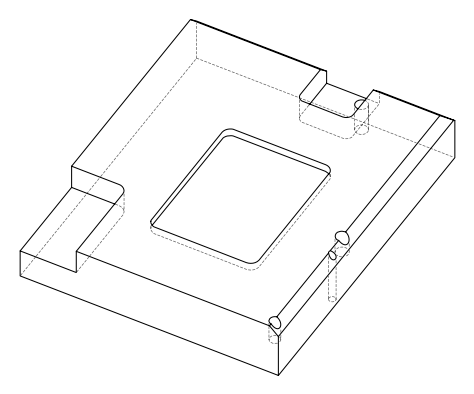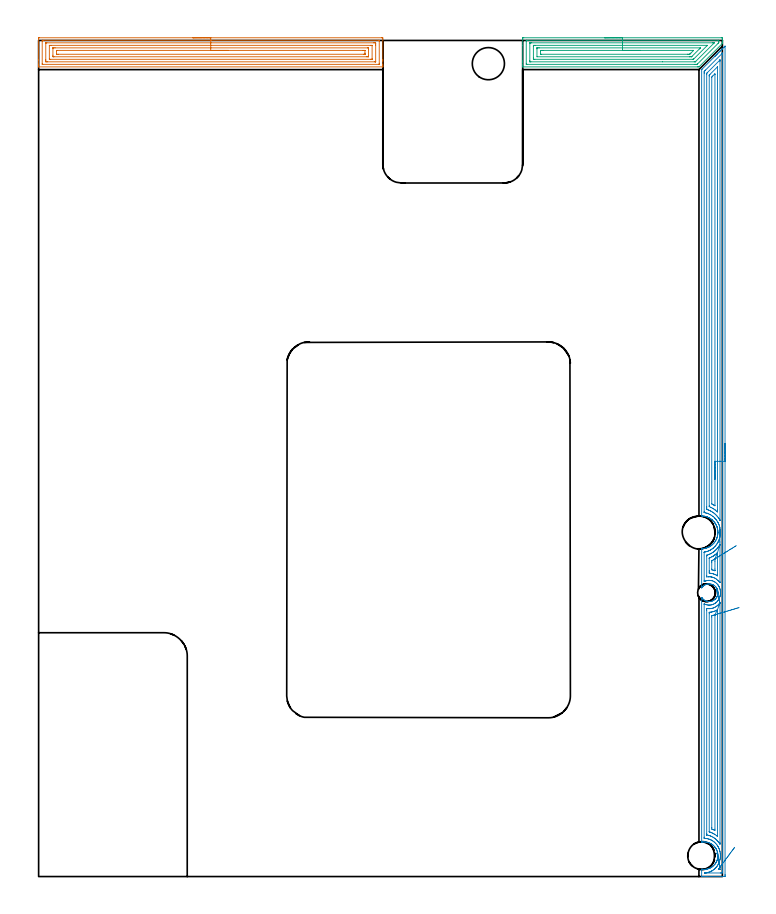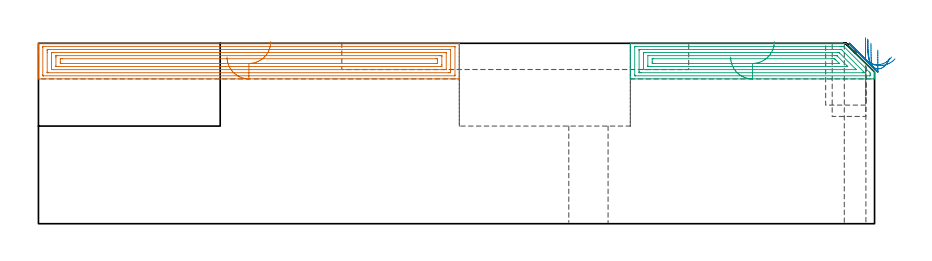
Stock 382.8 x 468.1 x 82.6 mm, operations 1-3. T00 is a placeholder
(PLAN: 13 operations, 7 tool changes, 75.2 min)
(1 AREA_MILL | FG_CHAMFER_SURFACE | UGT0205_001 | 9.56 min | 26588 mm3)
(2 AREA_MILL_1 | FG_CHAMFER_SURFACE_1 | UGT0205_001 | 18.38 min | 40147 mm3)
(3 AREA_MILL_2 | FG_CHAMFER_SURFACE_2 | UGT0205_001 | 5.43 min | 14842 mm3)
(4 MILL_CORNER_NOTCH_RECTANGULAR | CORNER_NOTCH_RECTANGULAR | UGT0201_094 | Follow Part, ap 5, ae 75% | 15.82 min | 429013 mm3)
(5 MILL_RECTANGULAR_POCKET | POCKET_RECTANGULAR_STRAIGHT | UGT0201_094 | Follow Part, ap 5, ae 75% | 13.23 min | 399396 mm3)
(6 MILL_SLOT | SLOT_PARTIAL_RECTANGULAR | UGT0201_094 | Follow Part, ap 5, ae 75% | 10.09 min | 233074 mm3)
(7 MILL_BLIND_HOLE_FROM_SOLID_MATERIAL | STEP1POCKET | NXT0201_011 | Spiral | 0.59 min | 5772 mm3)
(8 SPOT_DRILL | STEP1HOLE_1 | NXT0321_9005460120000 | 0.03 min | 0 mm3)
(9 SPOT_DRILL_1 | STEP1POCKET_1 | NXT0321_9005460120000 | 0.05 min | 118 mm3)
(10 INDEXABLE_INSERT_DRILL_THROUGH_HOLE_FROM_SOLID | STEP1HOLE | NXT0302_007 | 0.2 min | 11372 mm3)
(11 DRILL_THROUGH_HOLE_INTO_CENTER | STEP1HOLE_1 | UGT0301_494 | 0.36 min | 5984 mm3)
(12 DRILL_BLIND_HOLE_INTO_CENTER | STEP1POCKET_1 | NXT0301_128 | 0.12 min | 2819 mm3)
(13 MILL_ROUGH_BLIND_HOLE_CONTOUR | STEP1POCKET_1 | NXT0201_013 | Spiral | 1.3 min | 4110 mm3)
(TOOL UGT0205_001 | Chamfer Mill 20 x 3 x 45 deg. | D20 FL50 Z2)
(TOOL UGT0201_094 | End mill 20 mm | D20 FL38 Z4)
(TOOL NXT0201_011 | ENDMILL 12mm [2P460-1200-NA 1630] | D12 FL38 Z6)
(TOOL NXT0321_9005460120000 | NC Spot Drill, 142deg, 12mm, Carbide, Uncoated | D12 PA142 FL30 Z2)
(TOOL NXT0302_007 | Index. Insert Drill 18mm [880-D1800L25-05] | D18 PA176 FL90 Z2)
(TOOL UGT0301_494 | Carbide Drill 9.9 mm | D9.9 PA118 FL87 Z2)
(TOOL NXT0301_128 | Carbide Drill 12mm [861.1-1200-036A1-GP GC34] | D12 PA150 FL37.4 Z2)
(TOOL NXT0201_013 | ENDMILL 10mm | D10 FL30 Z4)
(OP 1 AREA_MILL)
G17 G21 G94 G90
T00 M6
G54
G17 G0 G90 X86.35 Y469.6 S1061 M3
G43 Z92.6 H0
Z76.3
G94 G1 X86.388 Z75.428 F250.
X86.502 Z74.563
X86.691 Z73.712
X86.953 Z72.88
X87.287 Z72.074
X87.69 Z71.3
X88.159 Z70.564
X88.69 Z69.872
X89.279 Z69.229
X89.922 Z68.639
X90.614 Z68.108
X91.35 Z67.64
X92.124 Z67.237
X92.93 Z66.903
X93.762 Z66.641
X94.614 Z66.452
X95.478 Z66.338
X96.35 Z66.3
X192.117
X192.431 Y469.597 Z66.302
X192.69 Y469.592 Z66.305
X192.7 Y469.328 Z66.569
Y457.442 Z78.452
Y456.827 Z79.071
Y456.552 Z79.345
Y454.77 Z81.125
Y454.22 Z81.679
Y453.88 Z82.019
Y453.658 Z82.241
X192.693 Y453.339 Z82.552
X192.69 Y453.303 Z82.588
X192.562 Y453.3 Z82.6
X0.138
X0.004 Y453.299 Z82.592
X0.001 Y453.341 Z82.55
X0. Y453.658 Z82.241
Y454.22 Z81.679
Y454.77 Z81.125
Y456.827 Z79.071
Y457.442 Z78.452
Y469.02 Z66.877
X0.002 Y469.33 Z66.567
X0.01 Y469.592 Z66.305
X0.271 Y469.599 Z66.299
X96.35 Y469.6 Z66.3
Y468.186 Z67.714
X190.391 Y468.185 Z67.715
X190.504 Y468.182 Z67.718
X190.69 Y468.175 Z67.725
X190.693 Y468.13 Z67.77
X190.699 Y467.766 Z68.134
Y455.297 Z80.603
X190.693 Y454.77 Z81.13
X190.69 Y454.731 Z81.169
X190.559 Y454.721 Z81.179
X190.448 Y454.715 Z81.185
X190.391 Y454.714 Z81.186
X190.335
X2.309 Y454.715 Z81.185
X2.196 Y454.718 Z81.182
X2.01 Y454.725 Z81.175
X2.007 Y454.77 Z81.13
X2.001 Y455.134 Z80.766
Y467.603 Z68.297
X2.007 Y468.13 Z67.77
X2.01 Y468.169 Z67.731
X2.141 Y468.179 Z67.721
X2.253 Y468.185 Z67.715
X2.309 Y468.186 Z67.714
X2.365
X96.35
Y466.772 Z69.128
X187.663
X188.131 Y466.771 Z69.129
X188.553 Y466.767 Z69.133
X188.685 Y466.765 Z69.135
X188.695 Y466.495 Z69.405
X188.698 Y466.348 Z69.552
X188.7 Y466.202 Z69.698
Y465.458 Z70.442
Y456.405 Z79.495
X188.698 Y456.259 Z79.641
X188.693 Y456.162 Z79.738
X188.689 Y456.134 Z79.766
X188.684 Y456.132 Z79.768
X188.659 Y456.13 Z79.77
X188.553 Y456.129 Z79.771
X188.086 Y456.128 Z79.772
X5.037 Y456.129 Z79.771
X4.569 Y456.13 Z79.77
X4.147 Y456.133 Z79.767
X4.015 Y456.135 Z79.765
X4.005 Y456.405 Z79.495
X4.002 Y456.552 Z79.348
X4. Y456.698 Z79.202
Y457.442 Z78.458
Y466.495 Z69.405
X4.002 Y466.641 Z69.259
X4.007 Y466.739 Z69.161
X4.011 Y466.766 Z69.134
X4.016 Y466.768 Z69.132
X4.041 Y466.77 Z69.13
X4.147 Y466.771 Z69.129
X4.614 Y466.772 Z69.128
X96.35
Y465.357 Z70.543
X185.982
X186.676 Y465.352 Z70.548
X186.69 Y465.351 Z70.549
X186.693 Y465.334 Z70.566
X186.697 Y465.288 Z70.612
X186.699 Y465.196 Z70.704
Y457.719 Z78.181
X186.696 Y457.617 Z78.283
X186.691 Y457.566 Z78.334
X186.688 Y457.549 Z78.351
X186.666 Y457.548 Z78.352
X185.881 Y457.543 Z78.357
X185.78
X6.718
X6.024 Y457.548 Z78.352
X6.011 Y457.549 Z78.351
X6.007 Y457.566 Z78.334
X6.003 Y457.612 Z78.288
X6.001 Y457.704 Z78.196
X6. Y457.89 Z78.01
X6.001 Y465.181 Z70.719
X6.004 Y465.284 Z70.616
X6.009 Y465.334 Z70.566
X6.012 Y465.351 Z70.549
X6.034 Y465.352 Z70.548
X6.819 Y465.357 Z70.543
X6.92
X96.35
Y463.943 Z71.957
X184.099
X184.366 Y463.942 Z71.958
X184.544 Y463.94 Z71.96
X184.677 Y463.936 Z71.964
X184.69 Y463.876 Z72.024
X184.694 Y463.677 Z72.223
X184.7 Y463.076 Z72.824
X184.699 Y459.224 Z76.676
X184.697 Y459.073 Z76.827
X184.694 Y458.999 Z76.901
X184.691 Y458.967 Z76.933
X184.632 Y458.964 Z76.936
X184.364 Y458.959 Z76.941
X184.099 Y458.957 Z76.943
X183.475
X8.601
X8.334 Y458.958 Z76.942
X8.157 Y458.96 Z76.94
X8.023 Y458.964 Z76.936
X8.01 Y459.024 Z76.876
X8.006 Y459.224 Z76.676
X8.001 Y459.824 Z76.076
Y463.677 Z72.223
X8.003 Y463.827 Z72.073
X8.006 Y463.901 Z71.999
X8.009 Y463.933 Z71.967
X8.068 Y463.936 Z71.964
X8.336 Y463.941 Z71.959
X8.601 Y463.943 Z71.957
X9.225
X96.35
Y462.529 Z73.371
X181.684
X182.317 Y462.528 Z73.372
X182.578 Y462.526 Z73.374
X182.66 Y462.522 Z73.378
X182.691 Y462.518 Z73.382
X182.693 Y462.501 Z73.399
X182.698 Y462.405 Z73.495
X182.7 Y461.005 Z74.895
X182.699 Y460.623 Z75.277
X182.696 Y460.495 Z75.405
X182.69 Y460.394 Z75.506
X182.685 Y460.377 Z75.523
X182.673 Y460.375 Z75.525
X182.634 Y460.374 Z75.526
X182.317 Y460.372 Z75.528
X182.06 Y460.371 Z75.529
X11.016
X10.383 Y460.372 Z75.528
X10.122 Y460.374 Z75.526
X10.04 Y460.378 Z75.522
X10.009 Y460.382 Z75.518
X10.007 Y460.399 Z75.501
X10.002 Y460.495 Z75.405
X10. Y461.895 Z74.005
X10.001 Y462.277 Z73.623
X10.005 Y462.405 Z73.495
X10.01 Y462.506 Z73.394
X10.015 Y462.523 Z73.377
X10.027 Y462.525 Z73.375
X10.066 Y462.527 Z73.373
X10.383 Y462.529 Z73.371
X10.64
X96.35
X97.222 Z73.409
X98.087 Z73.523
X98.938 Z73.712
X99.77 Z73.974
X100.576 Z74.308
X101.35 Z74.711
X102.086 Z75.179
X102.778 Z75.711
X103.421 Z76.3
X104.01 Z76.943
X104.542 Z77.635
X105.01 Z78.371
X105.413 Z79.145
X105.747 Z79.951
X106.009 Z80.783
X106.198 Z81.635
X106.312 Z82.499
X106.35 Z83.371
G0 Z92.6
M5
M2
(OP 2 AREA_MILL_1)
G17 G21 G94 G90
T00 M6
G54
G17 G0 G90 X384.3 Y242.45 S1061 M3
G43 Z92.6 H0
Z79.5
G94 G1 Y242.412 Z78.628 F250.
Y242.298 Z77.763
Y242.109 Z76.912
Y241.847 Z76.08
Y241.513 Z75.274
Y241.11 Z74.5
Y240.642 Z73.764
Y240.11 Z73.072
Y239.521 Z72.429
Y238.878 Z71.84
Y238.186 Z71.308
Y237.45 Z70.84
Y236.676 Z70.437
Y235.87 Z70.103
Y235.038 Z69.841
Y234.187 Z69.652
Y233.322 Z69.538
Y232.45 Z69.5
Y1.101
X384.299 Y0.618 Z69.501
X384.296 Y0.212 Z69.503
X384.292 Y0.01 Z69.505
X383.896 Y0. Z69.901
X374.238 Z79.556
X373.697 Z80.1
X373.36 Z80.436
X372.819 Z80.977
X372.482 Z81.313
X371.51 Z82.289
X371.352 Y0.003 Z82.44
X371.202 Y0.01 Z82.589
X371.2 Y0.172 Z82.6
Y3.299
X371.206 Y4.117 Z82.592
X371.52 Y4.079 Z82.279
X371.883 Y4.04 Z81.916
X372.32 Y4.013 Z81.48
X372.757 Y4.01 Z81.043
X373.194 Y4.032 Z80.606
X373.63 Y4.078 Z80.17
X374.068 Y4.149 Z79.732
X374.503 Y4.243 Z79.297
X374.668 Y4.285 Z79.132
X375.377 Y4.53 Z78.423
X375.636 Y4.639 Z78.164
X375.816 Y4.714 Z77.983
X375.994 Y4.803 Z77.805
X376.25 Y4.93 Z77.549
X376.318 Y4.968 Z77.481
X376.689 Y5.178 Z77.11
X376.872 Y5.305 Z76.926
X377.123 Y5.479 Z76.676
X377.383 Y5.681 Z76.416
X377.492 Y5.766 Z76.307
X377.851 Y6.071 Z75.949
X377.997 Y6.213 Z75.803
X378.34 Y6.582 Z75.46
X378.588 Y6.872 Z75.211
X378.667 Y6.964 Z75.132
X378.87 Y7.236 Z74.93
X379.023 Y7.468 Z74.775
X379.074 Y7.543 Z74.725
X379.266 Y7.857 Z74.533
X379.451 Y8.212 Z74.345
X379.498 Y8.3 Z74.299
X379.619 Y8.558 Z74.18
X379.709 Y8.75 Z74.09
X379.743 Y8.832 Z74.056
X379.839 Y9.106 Z73.958
X379.885 Y9.236 Z73.912
X379.982 Y9.552 Z73.813
X380.01 Y9.643 Z73.785
X380.031 Y9.727 Z73.765
X380.096 Y9.999 Z73.697
X380.12 Y10.089 Z73.676
X380.167 Y10.337 Z73.632
X380.186 Y10.446 Z73.609
X380.203 Y10.536 Z73.593
X380.257 Y10.982 Z73.538
X380.274 Y11.261 Z73.519
X380.279 Y11.339 Z73.514
X380.286 Y11.426 Z73.51
Y11.43
X380.285 Y11.538 Z73.505
X380.286 Y11.79 Z73.504
X380.288 Y11.876 Z73.506
X380.269 Y12.251 Z73.529
Y12.279 Z73.531
X380.267 Y12.322 Z73.533
X380.217 Y12.77 Z73.582
X380.184 Y12.965 Z73.616
X380.159 Y13.108 Z73.638
X380.156 Y13.126 Z73.641
X380.148 Y13.175 Z73.651
X380.142 Y13.215 Z73.658
X380.036 Y13.664 Z73.761
X379.905 Y14.108 Z73.894
X379.742 Y14.567 Z74.056
X379.688 Y14.694 Z74.109
X379.649 Y14.786 Z74.147
X379.591 Y14.912 Z74.205
X379.55 Y15.002 Z74.247
X379.374 Y15.337 Z74.425
X379.313 Y15.453 Z74.487
X379.213 Y15.62 Z74.586
X379.051 Y15.895 Z74.748
X378.95 Y16.045 Z74.85
X378.869 Y16.163 Z74.929
X378.8 Y16.253 Z74.996
X378.644 Y16.46 Z75.156
X378.628 Y16.481 Z75.172
X378.445 Y16.699 Z75.351
X378.373 Y16.788 Z75.425
X378.297 Y16.868 Z75.502
X377.996 Y17.183 Z75.803
X377.723 Y17.438 Z76.074
X377.545 Y17.593 Z76.253
X377.444 Y17.681 Z76.355
X377.123 Y17.922 Z76.676
X376.949 Y18.039 Z76.85
X376.692 Y18.212 Z77.107
X376.591 Y18.272 Z77.208
X376.433 Y18.365 Z77.363
X376.249 Y18.475 Z77.549
X376.228 Y18.486 Z77.57
X376.064 Y18.574 Z77.732
X375.994 Y18.606 Z77.802
X375.722 Y18.731 Z78.075
X375.376 Y18.874 Z78.423
X374.941 Y19.027 Z78.856
X374.677 Y19.103 Z79.117
X374.501 Y19.154 Z79.293
X374.463 Y19.162 Z79.331
X374.066 Y19.251 Z79.73
X373.629 Y19.322 Z80.169
X373.194 Y19.368 Z80.606
X372.757 Y19.39 Z81.043
X372.32 Y19.387 Z81.48
X371.883 Y19.36 Z81.916
X371.668 Y19.336 Z82.131
X371.527 Y19.32 Z82.271
X371.318 Y19.292 Z82.479
X371.205 Y19.283 Z82.591
X371.2 Y19.379 Z82.6
Y156.066
X371.203 Y156.255 Z82.589
X371.281 Y156.155 Z82.517
X371.305 Y156.124 Z82.495
X371.323 Y156.097 Z82.476
X371.429 Y155.949 Z82.371
X371.593 Y155.739 Z82.207
X371.802 Y155.502 Z81.998
X371.884 Y155.421 Z81.916
X372.113 Y155.204 Z81.687
X372.428 Y154.953 Z81.372
X372.757 Y154.725 Z81.043
X373.147 Y154.505 Z80.653
X373.546 Y154.311 Z80.254
X373.63 Y154.281 Z80.17
X374.064 Y154.146 Z79.736
X374.503 Y154.043 Z79.297
X374.939 Y153.983 Z78.861
X375.377 Y153.961 Z78.423
X375.814 Y153.979 Z77.986
X376.25 Y154.035 Z77.55
X376.69 Y154.133 Z77.11
X377.123 Y154.265 Z76.677
X377.253 Y154.311 Z76.547
X377.629 Y154.492 Z76.171
X377.997 Y154.697 Z75.803
X378.35 Y154.937 Z75.45
X378.688 Y155.204 Z75.112
X378.87 Y155.378 Z74.93
X379.184 Y155.726 Z74.616
X379.446 Y156.066 Z74.354
X379.47 Y156.097 Z74.33
X379.642 Y156.375 Z74.156
X379.743 Y156.536 Z74.056
X379.871 Y156.81 Z73.928
X379.897 Y156.869 Z73.899
X379.907 Y156.894 Z73.886
X379.941 Y156.96 Z73.859
X379.955 Y156.99 Z73.845
X380.091 Y157.366 Z73.707
X380.116 Y157.433 Z73.682
X380.232 Y157.883 Z73.565
X380.238 Y157.917 Z73.559
X380.282 Y158.192 Z73.511
X380.306 Y158.329 Z73.491
X380.334 Y158.746 Z73.458
X380.336 Y158.776 Z73.457
X380.335 Y158.845
X380.333 Y158.895 Z73.455
X380.331 Y159.044 Z73.459
Y159.056 Z73.461
Y159.092 Z73.463
X380.33 Y159.164 Z73.464
Y159.224 Z73.467
X380.276 Y159.67 Z73.518
X380.241 Y159.854 Z73.557
X380.188 Y160.119 Z73.612
X380.091 Y160.431 Z73.705
X380.059 Y160.533 Z73.735
X380.051 Y160.563 Z73.746
X379.945 Y160.83 Z73.855
X379.907 Y160.921 Z73.89
X379.88 Y160.977 Z73.914
Y160.98 Z73.917
X379.879 Y160.981 Z73.918
X379.825 Y161.097 Z73.975
X379.743 Y161.27 Z74.057
X379.633 Y161.456 Z74.167
X379.312 Y161.917 Z74.488
X379.137 Y162.138 Z74.663
X378.948 Y162.349 Z74.852
X378.87 Y162.424 Z74.93
X378.446 Y162.786 Z75.354
X377.997 Y163.106 Z75.803
X377.776 Y163.242 Z76.024
X377.455 Y163.401 Z76.345
X377.123 Y163.53 Z76.677
X376.69 Y163.667 Z77.11
X376.25 Y163.765 Z77.55
X375.814 Y163.821 Z77.986
X375.377 Y163.839 Z78.423
X374.939 Y163.817 Z78.861
X374.503 Y163.757 Z79.297
X374.064 Y163.654 Z79.736
X373.63 Y163.514 Z80.17
X373.324 Y163.387 Z80.476
X373.024 Y163.242 Z80.776
X372.757 Y163.076 Z81.043
X372.307 Y162.749 Z81.493
X371.884 Y162.379 Z81.916
X371.853 Y162.349 Z81.947
X371.828 Y162.32 Z81.972
X371.446 Y161.866 Z82.352
X371.206 Y161.546 Z82.592
X371.2 Y162.32 Z82.6
Y183.314
X371.202 Y183.491 Z82.589
X371.371 Y183.504 Z82.421
X371.559 Y183.513 Z82.24
X371.579 Y183.514 Z82.221
X371.666 Y183.522 Z82.134
X371.883 Y183.541 Z81.915
X372.482 Y183.624 Z81.313
X372.756 Y183.661 Z81.042
X373.345 Y183.781 Z80.453
X373.629 Y183.859 Z80.168
X373.799 Y183.914 Z79.997
X373.946 Y183.96 Z79.853
X374.068 Y183.999 Z79.731
X374.229 Y184.059 Z79.57
X374.503 Y184.16 Z79.295
X374.956 Y184.357 Z78.842
X375.116 Y184.434 Z78.68
X375.205 Y184.477 Z78.594
X375.376 Y184.56 Z78.423
X375.548 Y184.65 Z78.252
X375.594 Y184.674 Z78.206
X375.994 Y184.926 Z77.806
X376.25 Y185.088 Z77.549
X376.433 Y185.222 Z77.367
X376.905 Y185.567 Z76.895
X377.123 Y185.752 Z76.676
X377.223 Y185.845 Z76.575
X377.311 Y185.929 Z76.485
X377.496 Y186.099 Z76.303
X377.856 Y186.46 Z75.942
X377.996 Y186.616 Z75.803
X378.097 Y186.739 Z75.702
X378.295 Y186.98 Z75.505
X378.579 Y187.353 Z75.219
X378.868 Y187.783 Z74.928
X379.142 Y188.246 Z74.655
X379.213 Y188.383 Z74.585
X379.371 Y188.69 Z74.429
X379.566 Y189.121 Z74.23
X379.574 Y189.139 Z74.222
X379.662 Y189.36 Z74.134
X379.741 Y189.558 Z74.054
X379.744 Y189.568 Z74.05
X379.799 Y189.732 Z74.
X379.896 Y190.032 Z73.902
X380.019 Y190.477 Z73.78
X380.118 Y190.925 Z73.678
X380.195 Y191.371 Z73.601
X380.238 Y191.716 Z73.558
X380.25 Y191.818 Z73.546
X380.261 Y191.964 Z73.535
X380.282 Y192.264 Z73.512
X380.287 Y192.48 Z73.502
X380.292 Y192.532 Z73.503
X380.299 Y192.711 Z73.499
X380.294 Y192.802 Z73.502
X380.286 Y192.938 Z73.503
X380.281 Y193.158 Z73.514
X380.256 Y193.493 Z73.54
X380.248 Y193.604 Z73.548
X380.238 Y193.682 Z73.558
X380.192 Y194.051 Z73.604
X380.116 Y194.481 Z73.679
X380.114 Y194.497 Z73.682
X380.014 Y194.945 Z73.786
X379.889 Y195.39 Z73.909
X379.799 Y195.67 Z74.
X379.748 Y195.822 Z74.046
X379.741 Y195.844 Z74.054
X379.683 Y195.998 Z74.114
X379.658 Y196.065 Z74.139
X379.573 Y196.268 Z74.222
X379.567 Y196.283 Z74.229
X379.391 Y196.668 Z74.409
X379.361 Y196.732 Z74.439
X379.342 Y196.768 Z74.457
X379.131 Y197.176 Z74.666
X379.067 Y197.283 Z74.729
X378.87 Y197.621 Z74.93
X378.757 Y197.792 Z75.042
X378.721 Y197.848 Z75.078
X378.628 Y197.979 Z75.17
X378.565 Y198.069 Z75.233
X378.287 Y198.431 Z75.513
X378.105 Y198.651 Z75.693
X377.996 Y198.783 Z75.802
X377.835 Y198.962 Z75.963
X377.475 Y199.321 Z76.324
X377.311 Y199.473 Z76.485
X377.236 Y199.544 Z76.563
X377.123 Y199.65 Z76.676
X377.003 Y199.754 Z76.797
X376.879 Y199.855 Z76.921
X376.808 Y199.907 Z76.992
X376.433 Y200.18 Z77.365
X376.285 Y200.288 Z77.515
X376.25 Y200.314 Z77.549
X375.994 Y200.481 Z77.805
X375.906 Y200.539 Z77.894
X375.555 Y200.748 Z78.244
X375.377 Y200.841 Z78.423
X374.943 Y201.05 Z78.857
X374.503 Y201.24 Z79.296
X374.412 Y201.273 Z79.386
X374.238 Y201.337 Z79.557
X374.067 Y201.401 Z79.729
X373.897 Y201.455 Z79.901
X373.63 Y201.54 Z80.169
X373.262 Y201.641 Z80.538
X372.825 Y201.725 Z80.973
X372.756 Y201.739 Z81.042
X372.482 Y201.776 Z81.312
X371.883 Y201.858 Z81.915
X371.696 Y201.875 Z82.104
X371.57 Y201.887 Z82.23
X371.539 Y201.888 Z82.261
X371.361 Y201.897 Z82.431
X371.202 Y201.909 Z82.589
X371.2 Y202.075 Z82.6
Y451.774
X371.207 Y451.795 Z82.592
X371.215 Y451.814 Z82.583
X371.44 Y452.04 Z82.36
X378.494 Y459.095 Z75.304
X378.628 Y459.23 Z75.168
X378.767 Y459.368 Z75.031
X378.926 Y459.527 Z74.872
X379.067 Y459.669 Z74.728
X379.214 Y459.815 Z74.584
X379.357 Y459.958 Z74.441
X379.506 Y460.108 Z74.289
X379.66 Y460.261 Z74.138
X379.789 Y460.39 Z74.009
X379.945 Y460.548 Z73.85
X380.451 Y461.052 Z73.348
X380.703 Y461.304 Z73.095
X380.823 Y461.425 Z72.973
X381.159 Y461.759 Z72.641
X381.377 Y461.977 Z72.423
X381.596 Y462.197 Z72.202
X381.701 Y462.303 Z72.095
X382.14 Y462.741 Z71.659
X382.579 Y463.181 Z71.217
X382.788 Y463.388 Z71.011
X382.829 Y463.429 Z70.971
X383.457 Y464.059 Z70.339
X383.663 Y464.264 Z70.137
X384.212 Y464.812 Z69.587
X384.28 Y464.877 Z69.518
X384.295 Y464.883 Z69.504
X384.299 Y464.877 Z69.499
X384.3 Y232.45 Z69.5
X382.886 Z70.914
X382.885 Y3.163 Z70.915
X382.881 Y2.405 Z70.919
X382.879 Y2.035 Z70.921
X382.529 Y2.009 Z71.271
X382.14 Y2.004 Z71.66
X381.66 Y2. Z72.14
X372.879 Y2.001 Z80.921
X372.868 Y2.003 Z80.932
X372.865 Y2.006 Z80.935
X372.869 Y2.011 Z80.931
X372.883 Y2.014 Z80.917
X373.36 Y2.053 Z80.44
X373.678 Y2.081 Z80.122
X373.793 Y2.098 Z80.007
X374.238 Y2.174 Z79.562
X374.428 Y2.211 Z79.372
X374.98 Y2.345 Z78.82
X375.116 Y2.382 Z78.684
X375.133 Y2.388 Z78.667
X375.185 Y2.405 Z78.615
X375.78 Y2.623 Z78.02
X375.994 Y2.713 Z77.806
X376.394 Y2.892 Z77.406
X376.872 Y3.134 Z76.928
X376.978 Y3.191 Z76.822
X377.165 Y3.299 Z76.635
X377.75 Y3.697 Z76.05
X378.027 Y3.91 Z75.773
X378.382 Y4.192 Z75.418
X378.514 Y4.308 Z75.286
X378.628 Y4.412 Z75.172
X378.959 Y4.748 Z74.841
X379.274 Y5.085 Z74.526
X379.383 Y5.211 Z74.417
X379.506 Y5.361 Z74.294
X379.774 Y5.706 Z74.026
X379.966 Y5.979 Z73.834
X380.384 Y6.647 Z73.416
X380.464 Y6.79 Z73.336
X380.507 Y6.872 Z73.293
X380.758 Y7.385 Z73.042
X380.932 Y7.765 Z72.868
X380.99 Y7.904 Z72.81
X381.027 Y8.005 Z72.773
X381.253 Y8.663 Z72.547
X381.262 Y8.694 Z72.538
X381.436 Y9.375 Z72.364
X381.477 Y9.552 Z72.323
X381.581 Y10.121 Z72.219
X381.622 Y10.446 Z72.178
X381.669 Y10.925 Z72.131
X381.694 Y11.339 Z72.106
X381.699 Y11.788 Z72.101
X381.683 Y12.232 Z72.117
X381.646 Y12.735 Z72.154
X381.602 Y13.126 Z72.198
X381.49 Y13.787 Z72.31
X381.436 Y14.019 Z72.364
X381.262 Y14.697 Z72.538
X381.197 Y14.912 Z72.603
X381.166 Y15.01 Z72.634
X380.99 Y15.49 Z72.81
X380.859 Y15.806 Z72.941
X380.743 Y16.061 Z73.057
X380.461 Y16.621 Z73.34
X380.417 Y16.699 Z73.383
X380.384 Y16.756 Z73.416
X380.068 Y17.27 Z73.732
X379.849 Y17.593 Z73.951
X379.506 Y18.037 Z74.294
X379.117 Y18.486 Z74.683
X378.628 Y18.979 Z75.172
X378.421 Y19.169 Z75.379
X378.178 Y19.379 Z75.622
X377.75 Y19.704 Z76.05
X377.417 Y19.928 Z76.383
X376.875 Y20.273 Z76.925
X376.868 Y20.277 Z76.932
X376.5 Y20.466 Z77.3
X376.281 Y20.567 Z77.519
X375.994 Y20.693 Z77.806
X375.332 Y20.946 Z78.468
X375.116 Y21.009 Z78.684
X374.555 Y21.166 Z79.245
X374.238 Y21.232 Z79.562
X374.158 Y21.248 Z79.642
X373.724 Y21.308 Z80.076
X373.36 Y21.348 Z80.44
X373.162 Y21.368 Z80.638
X372.67 Y21.399 Z81.13
X372.621 Y21.408 Z81.179
X372.619 Y21.475 Z81.181
X372.616 Y21.624 Z81.184
X372.614 Y21.924 Z81.186
Y22.059
X372.615 Y152.357 Z81.185
X372.616 Y152.493 Z81.184
X372.619 Y152.614 Z81.181
X372.621 Y152.633 Z81.179
X372.655 Y152.622 Z81.145
X372.7 Y152.605 Z81.1
X372.745 Y152.585 Z81.055
X372.942 Y152.493 Z80.858
X373.36 Y152.327 Z80.44
X373.6 Y152.248 Z80.2
X374.238 Y152.088 Z79.562
X374.708 Y152.015 Z79.092
X375.116 Y151.983 Z78.684
X375.377 Y151.971 Z78.423
X375.622 Y151.977 Z78.178
X375.994 Y152.004 Z77.806
X376.42 Y152.06 Z77.38
X376.872 Y152.159 Z76.928
X377.13 Y152.23 Z76.67
X377.402 Y152.314 Z76.398
X377.75 Y152.442 Z76.05
X377.786 Y152.457 Z76.014
X377.863 Y152.493 Z75.937
X378.363 Y152.762 Z75.437
X378.628 Y152.918 Z75.172
X378.904 Y153.106 Z74.896
X379.28 Y153.386 Z74.52
X379.403 Y153.49 Z74.397
X379.506 Y153.585 Z74.294
X379.847 Y153.933 Z73.953
X380.152 Y154.279 Z73.648
X380.256 Y154.41 Z73.544
X380.384 Y154.582 Z73.416
X380.62 Y154.933 Z73.18
X380.77 Y155.173 Z73.03
X380.944 Y155.496 Z72.856
X381.205 Y156.066 Z72.595
X381.222 Y156.107 Z72.578
X381.262 Y156.215 Z72.538
X381.445 Y156.774 Z72.355
X381.494 Y156.96 Z72.306
X381.568 Y157.25 Z72.232
X381.615 Y157.494 Z72.185
X381.674 Y157.853 Z72.126
X381.719 Y158.282 Z72.081
X381.747 Y158.746 Z72.053
X381.741 Y159.153 Z72.059
X381.733 Y159.395 Z72.067
X381.709 Y159.64 Z72.091
X381.647 Y160.142 Z72.153
X381.568 Y160.533 Z72.232
X381.496 Y160.854 Z72.304
X381.357 Y161.33 Z72.443
X381.324 Y161.426 Z72.476
X381.262 Y161.591 Z72.538
X381.045 Y162.1 Z72.755
X380.94 Y162.32 Z72.86
X380.833 Y162.529 Z72.967
X380.717 Y162.725 Z73.083
X380.419 Y163.178 Z73.381
X380.394 Y163.213 Z73.406
X379.998 Y163.711 Z73.802
X379.623 Y164.107 Z74.177
X379.506 Y164.208 Z74.294
X378.974 Y164.648 Z74.826
X378.628 Y164.885 Z75.172
X378.453 Y165. Z75.347
X377.995 Y165.242 Z75.805
X377.75 Y165.351 Z76.05
X377.215 Y165.544 Z76.585
X376.872 Y165.641 Z76.928
X376.671 Y165.689 Z77.129
X376.366 Y165.748 Z77.434
X375.994 Y165.796 Z77.806
X375.585 Y165.821 Z78.215
X375.181 Y165.827 Z78.619
X375.116 Y165.823 Z78.684
X374.725 Y165.787 Z79.075
X374.387 Y165.742 Z79.413
X374.238 Y165.712 Z79.562
X373.677 Y165.57 Z80.123
X373.36 Y165.468 Z80.44
X373.026 Y165.34 Z80.774
X372.624 Y165.171 Z81.176
X372.621 Y165.219 Z81.179
X372.615 Y165.758 Z81.185
Y165.893
Y181.46
X372.616 Y181.555 Z81.184
X372.619 Y181.601 Z81.181
X372.62 Y181.618 Z81.18
X372.636 Y181.625 Z81.164
X372.793 Y181.658 Z81.007
X373.36 Y181.77 Z80.44
X373.525 Y181.806 Z80.275
X374.146 Y181.974 Z79.654
X374.238 Y182.007 Z79.562
X374.86 Y182.235 Z78.94
X375.116 Y182.344 Z78.684
X375.474 Y182.503 Z78.326
X375.994 Y182.755 Z77.806
X376.067 Y182.793 Z77.733
X376.199 Y182.868 Z77.601
X376.612 Y183.132 Z77.188
X376.872 Y183.302 Z76.928
X377.137 Y183.491 Z76.663
X377.51 Y183.761 Z76.29
X377.644 Y183.869 Z76.156
X377.75 Y183.96 Z76.05
X378.11 Y184.288 Z75.69
X378.499 Y184.654 Z75.301
X378.564 Y184.72 Z75.236
X378.628 Y184.789 Z75.172
X378.981 Y185.189 Z74.819
X379.273 Y185.548 Z74.527
X379.506 Y185.854 Z74.294
X379.745 Y186.198 Z74.055
X379.91 Y186.441 Z73.89
X380.089 Y186.742 Z73.711
X380.384 Y187.261 Z73.416
X380.409 Y187.309 Z73.391
X380.422 Y187.334 Z73.378
X380.692 Y187.915 Z73.108
X380.829 Y188.228 Z72.971
X380.904 Y188.41 Z72.896
X380.954 Y188.542 Z72.846
X381.156 Y189.121 Z72.644
X381.171 Y189.167 Z72.629
X381.182 Y189.203 Z72.618
X381.262 Y189.483 Z72.538
X381.369 Y189.906 Z72.431
X381.394 Y190.015 Z72.406
X381.521 Y190.645 Z72.279
X381.566 Y190.908 Z72.234
X381.632 Y191.425 Z72.168
X381.666 Y191.801 Z72.134
X381.694 Y192.256 Z72.106
X381.707 Y192.695 Z72.093
X381.693 Y193.15 Z72.107
X381.666 Y193.588 Z72.134
X381.614 Y194.124 Z72.186
X381.567 Y194.481 Z72.233
X381.436 Y195.198 Z72.364
X381.395 Y195.375 Z72.405
X381.262 Y195.911 Z72.538
X381.157 Y196.268 Z72.643
X381.108 Y196.425 Z72.692
X380.953 Y196.864 Z72.847
X380.836 Y197.162 Z72.964
X380.476 Y197.961 Z73.324
X380.428 Y198.055 Z73.372
X380.384 Y198.138 Z73.416
X380.094 Y198.653 Z73.706
X379.918 Y198.948 Z73.882
X379.506 Y199.55 Z74.294
X379.281 Y199.842 Z74.519
X378.987 Y200.204 Z74.813
X378.628 Y200.607 Z75.172
X378.504 Y200.735 Z75.296
X377.75 Y201.441 Z76.05
X377.52 Y201.628 Z76.28
X376.872 Y202.099 Z76.928
X376.619 Y202.265 Z77.181
X376.215 Y202.522 Z77.585
X375.994 Y202.642 Z77.806
X375.747 Y202.773 Z78.053
X375.116 Y203.056 Z78.684
X374.778 Y203.195 Z79.022
X374.265 Y203.388 Z79.535
X374.238 Y203.397 Z79.562
X374.179 Y203.415 Z79.621
X373.541 Y203.591 Z80.259
X373.36 Y203.633 Z80.44
X373.089 Y203.691 Z80.711
X372.722 Y203.758 Z81.078
X372.641 Y203.774 Z81.159
X372.621 Y203.787 Z81.179
X372.619 Y203.817 Z81.181
X372.617 Y203.888 Z81.183
X372.614 Y204.174 Z81.186
Y204.309
X372.615 Y449.852 Z81.185
Y449.988
X372.62 Y450.74 Z81.18
X372.651 Y450.79 Z81.149
X372.735 Y450.881 Z81.065
X373.048 Y451.198 Z80.752
X373.36 Y451.51 Z80.44
X382.558 Y460.708 Z71.242
X382.658 Y460.806 Z71.142
X382.793 Y460.937 Z71.007
X382.873 Y461.011 Z70.927
X382.879 Z70.921
X382.881 Y460.961 Z70.919
X382.885 Y460.844 Z70.915
Y460.708
X382.886 Y460.548 Z70.914
Y232.45
X381.472 Z72.328
X381.471 Y199.558 Z72.329
X381.47 Y199.501 Z72.33
X381.468 Y199.464 Z72.332
Y199.459
X381.445 Y199.487 Z72.355
X381.262 Y199.803 Z72.538
X381.212 Y199.893 Z72.588
X380.979 Y200.27 Z72.821
X380.823 Y200.505 Z72.977
X380.666 Y200.735 Z73.134
X380.384 Y201.125 Z73.416
X379.984 Y201.628 Z73.816
X379.761 Y201.888 Z74.039
X379.506 Y202.175 Z74.294
X379.155 Y202.522 Z74.645
X378.628 Y203.017 Z75.172
X378.154 Y203.415 Z75.646
X377.75 Y203.712 Z76.05
X377.513 Y203.881 Z76.287
X376.888 Y204.292 Z76.912
X376.861 Y204.309 Z76.939
X376.297 Y204.61 Z77.503
X375.994 Y204.755 Z77.806
X375.205 Y205.112 Z78.595
X375.116 Y205.145 Z78.684
X374.962 Y205.202 Z78.838
X374.238 Y205.442 Z79.562
X374.049 Y205.506 Z79.751
X374.035 Y205.883 Z79.765
X374.033 Y206.095 Z79.767
X374.029 Y206.776 Z79.771
X374.028 Y206.989 Z79.772
X374.029 Y449.094 Z79.771
Y449.306
X374.032 Y449.52 Z79.768
X374.036 Y449.661 Z79.764
X374.046 Y449.735 Z79.754
X374.262 Y449.963 Z79.538
X381.347 Y457.048 Z72.453
X381.435 Y457.135 Z72.365
X381.451 Y457.145 Z72.349
X381.464 Y457.152 Z72.336
X381.466 Y457.135 Z72.334
X381.47 Y456.998 Z72.33
X381.471 Y456.922 Z72.329
X381.472 Y456.241 Z72.328
Y232.45
X380.057 Z73.743
X380.056 Y205.202 Z73.744
X380.054 Y204.644 Z73.746
X380.05 Y204.309 Z73.75
X380.041 Y204.109 Z73.759
X379.82 Y204.309 Z73.98
X379.506 Y204.593 Z74.294
X378.793 Y205.202 Z75.007
X378.628 Y205.327 Z75.172
X378.187 Y205.65 Z75.613
X377.75 Y205.932 Z76.05
X377.492 Y206.095 Z76.308
X376.872 Y206.44 Z76.928
X376.22 Y206.759 Z77.58
X375.449 Y207.102 Z78.351
X375.448 Y207.13 Z78.352
X375.445 Y207.269 Z78.355
X375.443 Y207.549 Z78.357
Y448.201
X375.445 Y448.481 Z78.355
X375.447 Y448.621 Z78.353
X375.45 Y448.686 Z78.35
X375.482 Y448.722 Z78.318
X375.843 Y449.094 Z77.957
X379.97 Y453.221 Z73.83
X380.01 Y453.258 Z73.79
X380.039 Y453.283 Z73.761
X380.049 Y453.29 Z73.751
X380.051 Y453.277 Z73.749
X380.054 Y453.17 Z73.746
X380.057 Y453.001 Z73.743
Y232.45
X378.643 Z75.157
X378.642 Y207.868 Z75.158
X378.628 Y207.577 Z75.172
X378.133 Y207.882 Z75.667
X377.75 Y208.1 Z76.05
X377.272 Y208.368 Z76.528
X376.872 Y208.571 Z76.928
X376.858 Y208.776 Z76.942
Y208.79
Y447.322
X376.872 Y447.662 Z76.928
X377.136 Y447.932 Z76.664
X377.399 Y448.201 Z76.401
X378.293 Y449.094 Z75.507
X378.464 Y449.261 Z75.336
X378.628 Y449.418 Z75.172
X378.642 Y449.094 Z75.158
X378.643 Y449.079 Z75.157
Y232.45
Y231.578 Z75.195
Y230.714 Z75.309
Y229.862 Z75.498
Y229.03 Z75.76
Y228.224 Z76.094
Y227.45 Z76.497
Y226.714 Z76.965
Y226.022 Z77.496
Y225.379 Z78.086
Y224.79 Z78.729
Y224.259 Z79.421
Y223.79 Z80.157
Y223.387 Z80.931
Y223.053 Z81.737
Y222.791 Z82.569
Y222.602 Z83.42
Y222.488 Z84.285
Y222.45 Z85.157
G0 X381.166 Y195.631 Z82.639
G1 Y195.62 Z81.767
X381.169 Y195.533 Z80.899
X381.174 Y195.371 Z80.042
X381.181 Y195.135 Z79.202
X381.191 Y194.827 Z78.386
X381.203 Y194.449 Z77.6
X381.217 Y194.003 Z76.85
X381.233 Y193.494 Z76.141
X381.25 Y192.926 Z75.48
X381.27 Y192.302 Z74.871
X381.291 Y191.627 Z74.318
X381.314 Y190.906 Z73.827
X381.337 Y190.146 Z73.4
X381.362 Y189.351 Z73.041
X381.388 Y188.528 Z72.753
X381.415 Y187.683 Z72.537
X381.441 Y186.823 Z72.397
X381.469 Y185.953 Z72.331
X381.47 Y185.903 Z72.33
X381.471 Y185.761 Z72.329
X381.472 Y185.548 Z72.328
X381.471 Y165. Z72.329
X381.47 Y164.789 Z72.33
X381.465 Y164.575 Z72.335
X381.463 Y164.542 Z72.337
X381.105 Y165. Z72.695
X380.953 Y165.187 Z72.847
X380.771 Y165.391 Z73.029
X380.384 Y165.791 Z73.416
X380.27 Y165.893 Z73.53
X379.506 Y166.498 Z74.294
X379.085 Y166.787 Z74.715
X378.628 Y167.041 Z75.172
X378.153 Y167.271 Z75.647
X377.75 Y167.412 Z76.05
X377.376 Y167.536 Z76.424
X376.878 Y167.674 Z76.922
X376.872 Y167.675 Z76.928
X376.848 Y167.68 Z76.952
X375.994 Y167.798 Z77.806
X375.867 Y167.809 Z77.933
X375.116 Y167.819 Z78.684
X374.983 Y167.815 Z78.817
X374.035 Y167.732 Z79.765
X374.031 Y168.147 Z79.769
X374.029 Y168.361 Z79.771
Y179.506
X374.032 Y179.72 Z79.768
X374.035 Y179.861 Z79.765
X374.039 Y179.893 Z79.761
X374.052 Y179.9 Z79.748
X374.086 Y179.913 Z79.714
X374.408 Y180.014 Z79.392
X374.93 Y180.187 Z78.87
X375.067 Y180.237 Z78.733
X375.116 Y180.257 Z78.684
X375.686 Y180.501 Z78.114
X375.994 Y180.642 Z77.806
X376.284 Y180.785 Z77.516
X376.84 Y181.081 Z76.96
X377.395 Y181.442 Z76.405
X377.75 Y181.688 Z76.05
X377.916 Y181.806 Z75.884
X378.144 Y181.974 Z75.656
X378.413 Y182.193 Z75.387
X378.628 Y182.383 Z75.172
X379.153 Y182.868 Z74.647
X379.332 Y183.045 Z74.468
X379.506 Y183.226 Z74.294
X379.757 Y183.506 Z74.043
X379.979 Y183.761 Z73.821
X380.161 Y183.987 Z73.639
X380.384 Y184.273 Z73.416
X380.545 Y184.491 Z73.255
X380.66 Y184.654 Z73.14
X380.904 Y185.018 Z72.896
X381.232 Y185.548 Z72.568
X381.243 Y185.567 Z72.557
X381.386 Y185.818 Z72.414
X381.456 Y185.935 Z72.344
X381.469 Y185.953 Z72.331
X380.051 Y181.291 Z73.749
X380.053 Y181.275 Z73.747
X380.055 Y181.2 Z73.745
X380.057 Y181.081 Z73.743
Y180.837
Y168.907
X380.055 Y168.573 Z73.745
X380.052 Y168.427 Z73.748
X380.049 Y168.371 Z73.751
X379.995 Y168.405 Z73.805
X379.732 Y168.573 Z74.068
X379.506 Y168.705 Z74.294
X379.211 Y168.874 Z74.589
X378.628 Y169.151 Z75.172
X377.778 Y169.467 Z76.022
X377.75 Y169.476 Z76.05
X377.737 Y169.48 Z76.063
X377.237 Y169.604 Z76.563
X376.872 Y169.678 Z76.928
X376.623 Y169.72 Z77.177
X375.994 Y169.8 Z77.806
X375.646 Y169.821 Z78.154
X375.457 Y169.833 Z78.343
X375.45 Y170.021 Z78.35
X375.446 Y170.36 Z78.354
X375.443 Y170.921 Z78.357
Y171.254
Y178.068
X375.445 Y178.234 Z78.355
X375.447 Y178.275 Z78.353
X375.449 Y178.291 Z78.351
X375.462 Y178.304 Z78.338
X375.674 Y178.401 Z78.126
X375.9 Y178.496 Z77.9
X375.994 Y178.536 Z77.806
X376.228 Y178.639 Z77.572
X376.872 Y178.963 Z76.928
X377.086 Y179.077 Z76.714
X377.476 Y179.294 Z76.324
X377.645 Y179.401 Z76.155
X377.75 Y179.469 Z76.05
X378.174 Y179.756 Z75.626
X378.628 Y180.074 Z75.172
X378.693 Y180.121 Z75.107
X378.782 Y180.187 Z75.018
X379.183 Y180.516 Z74.617
X379.506 Y180.801 Z74.294
X379.652 Y180.933 Z74.148
X379.812 Y181.081 Z73.988
X379.897 Y181.16 Z73.903
X379.938 Y181.198 Z73.862
X379.999 Y181.252 Z73.801
X380.04 Y181.286 Z73.76
X380.051 Y181.291 Z73.749
X378.628 Y177.827 Z75.172
X378.643 Y177.492 Z75.157
Y176.614
Y172.147
X378.642 Y171.254 Z75.158
X378.64 Y171.241 Z75.16
X378.638 Y171.234 Z75.162
X378.628 Z75.172
X378.549 Y171.254 Z75.251
X377.95 Y171.449 Z75.85
X377.75 Y171.505 Z76.05
X377.417 Y171.593 Z76.383
X376.872 Y171.709 Z76.928
X376.857 Y172.162 Z76.943
Y175.721
X376.858 Y176.614 Z76.942
Y176.628
X376.872 Y176.825 Z76.928
X377.312 Y177.059 Z76.488
X377.75 Y177.296 Z76.05
X377.884 Y177.371 Z75.916
X378.116 Y177.507 Z75.684
X378.433 Y177.706 Z75.367
X378.628 Y177.827 Z75.172
X379.213 Y178.19 Z74.637
X379.836 Y178.577 Z74.164
X380.491 Y178.984 Z73.756
X381.174 Y179.408 Z73.417
X381.879 Y179.847 Z73.15
X382.602 Y180.296 Z72.956
X383.336 Y180.752 Z72.837
X384.076 Y181.211 Z72.794
X384.816 Y181.671 Z72.827
X385.552 Y182.128 Z72.935
X386.276 Y182.578 Z73.119
X386.984 Y183.018 Z73.376
X387.671 Y183.445 Z73.705
X388.33 Y183.854 Z74.103
X388.957 Y184.244 Z74.568
X389.548 Y184.611 Z75.094
X390.097 Y184.952 Z75.68
X390.601 Y185.265 Z76.32
G0 X379.629 Y160.263 Z84.485
G1 X379.584 Y160.434 Z83.63
X379.559 Y160.532 Z82.764
X379.552 Y160.556 Z81.892
X379.565 Y160.507 Z81.021
X379.597 Y160.385 Z80.158
X379.648 Y160.19 Z79.309
X379.717 Y159.925 Z78.481
X379.804 Y159.59 Z77.68
X379.909 Y159.19 Z76.912
X380.03 Y158.726 Z76.183
X380.166 Y158.202 Z75.499
X380.317 Y157.623 Z74.864
X380.482 Y156.993 Z74.284
X380.659 Y156.315 Z73.763
X380.846 Y155.597 Z73.305
X381.043 Y154.843 Z72.914
X381.247 Y154.058 Z72.592
X381.458 Y153.249 Z72.342
X381.468 Y153.211 Z72.332
X381.47 Y153.201 Z72.33
X381.471 Y153.174 Z72.329
Y19.166
X381.47 Y18.486 Z72.33
X381.469 Y18.276 Z72.331
X381.465 Y18.085 Z72.335
X381.262 Y18.392 Z72.538
X381.203 Y18.486 Z72.597
X381.099 Y18.652 Z72.701
X380.564 Y19.379 Z73.236
X380.384 Y19.605 Z73.416
X380.078 Y19.958 Z73.722
X379.784 Y20.273 Z74.016
X379.506 Y20.55 Z74.294
X379.194 Y20.844 Z74.606
X378.818 Y21.166 Z74.982
X378.628 Y21.309 Z75.172
X378.13 Y21.673 Z75.67
X377.75 Y21.911 Z76.05
X377.507 Y22.059 Z76.293
X376.872 Y22.399 Z76.928
X376.282 Y22.66 Z77.518
X375.994 Y22.766 Z77.806
X375.473 Y22.953 Z78.327
X375.116 Y23.051 Z78.684
X374.986 Y23.085 Z78.814
X374.238 Y23.244 Z79.562
X374.053 Y23.285 Z79.747
X374.042 Y23.289 Z79.758
X374.035 Y23.305 Z79.765
X374.032 Y23.378 Z79.768
X374.03 Y23.491 Z79.77
X374.028 Y24.059 Z79.772
X374.029 Y149.132 Z79.771
X374.031 Y149.813 Z79.769
X374.033 Y150.021 Z79.767
X374.035 Y150.086 Z79.765
X374.103 Y150.08 Z79.697
X374.238 Y150.065 Z79.562
X374.579 Y150.024 Z79.221
X374.944 Y149.987 Z78.856
X375.116 Y149.981 Z78.684
X375.48 Y149.974 Z78.32
X375.823 Y149.986 Z77.977
X375.994 Y150.002 Z77.806
X376.611 Y150.078 Z77.189
X376.872 Y150.135 Z76.928
X377.323 Y150.247 Z76.477
X377.75 Y150.375 Z76.05
X377.988 Y150.464 Z75.812
X378.129 Y150.521 Z75.671
X378.526 Y150.706 Z75.274
X378.735 Y150.815 Z75.065
X379.271 Y151.136 Z74.529
X379.506 Y151.296 Z74.294
X379.681 Y151.422 Z74.119
X379.916 Y151.599 Z73.884
X380.174 Y151.814 Z73.626
X380.384 Y152.015 Z73.416
X380.619 Y152.254 Z73.181
X380.84 Y152.493 Z72.96
X381.037 Y152.722 Z72.763
X381.262 Y153.002 Z72.538
X381.458 Y153.249 Z72.342
X380.051 Y149.424 Z73.749
X380.053 Y149.41 Z73.747
X380.055 Y149.382 Z73.745
X380.057 Y149.252 Z73.743
Y22.953
X380.055 Y22.672 Z73.745
X380.053 Y22.533 Z73.747
X380.051 Y22.479 Z73.749
X379.684 Y22.772 Z74.116
X379.506 Y22.918 Z74.294
X379.462 Y22.953 Z74.338
X378.628 Y23.539 Z75.172
X378.149 Y23.846 Z75.651
X377.894 Y23.993 Z75.906
X377.75 Y24.071 Z76.05
X377.29 Y24.315 Z76.51
X376.872 Y24.49 Z76.928
X376.255 Y24.74 Z77.545
X375.994 Y24.832 Z77.806
X375.856 Y24.88 Z77.944
X375.492 Y24.995 Z78.308
X375.452 Y25.008 Z78.348
X375.449 Y25.043 Z78.351
X375.446 Y25.128 Z78.354
X375.443 Y25.3 Z78.357
Y147.132
X375.445 Y147.691 Z78.355
X375.448 Y147.88 Z78.352
X375.449 Y147.941 Z78.351
X375.484 Y147.954 Z78.316
X376.026 Y147.993 Z77.774
X376.329 Y148.026 Z77.471
X376.807 Y148.092 Z76.993
X376.872 Y148.106 Z76.928
X377.516 Y148.264 Z76.284
X377.75 Y148.33 Z76.05
X378.19 Y148.472 Z75.61
X378.628 Y148.649 Z75.172
X378.81 Y148.734 Z74.99
X379.184 Y148.919 Z74.616
X379.391 Y149.036 Z74.409
X379.992 Y149.395 Z73.808
X380.042 Y149.421 Z73.758
X380.051 Y149.424 Z73.749
X378.628 Y146.548 Z75.172
X378.643 Y146.239 Z75.157
Y146.224
Y26.511
X378.628 Y25.745 Z75.172
X378.402 Y25.863 Z75.398
X377.75 Y26.2 Z76.05
X376.996 Y26.526 Z76.804
X376.872 Y26.585 Z76.928
X376.857 Y27.42 Z76.943
Y27.435
Y145.361
X376.872 Y146.078 Z76.928
X377.716 Y146.274 Z76.084
X377.75 Y146.283 Z76.05
X378.393 Y146.478 Z75.407
X378.628 Y146.548 Z75.172
X379.256 Y146.736 Z74.596
X379.93 Y146.937 Z74.08
X380.645 Y147.15 Z73.627
X381.394 Y147.374 Z73.241
X382.173 Y147.606 Z72.924
X382.976 Y147.845 Z72.68
X383.795 Y148.09 Z72.509
X384.626 Y148.338 Z72.414
X385.462 Y148.587 Z72.394
X386.296 Y148.836 Z72.451
X387.123 Y149.083 Z72.583
X387.935 Y149.325 Z72.79
X388.727 Y149.561 Z73.07
X389.492 Y149.79 Z73.421
X390.225 Y150.008 Z73.84
X390.92 Y150.216 Z74.325
X391.573 Y150.41 Z74.87
X392.177 Y150.591 Z75.473
G0 Z92.6
X379.854 Y12.919
Z84.158
G1 X379.825 Y13.056 Z83.297
X379.812 Y13.118 Z82.427
X379.814 Y13.106 Z81.555
X379.833 Y13.02 Z80.687
X379.866 Y12.86 Z79.83
X379.916 Y12.628 Z78.99
X379.98 Y12.325 Z78.175
X380.058 Y11.954 Z77.389
X380.151 Y11.517 Z76.64
X380.257 Y11.017 Z75.933
X380.375 Y10.46 Z75.272
X380.504 Y9.848 Z74.664
X380.644 Y9.187 Z74.112
X380.794 Y8.481 Z73.622
X380.952 Y7.736 Z73.196
X381.116 Y6.957 Z72.839
X381.287 Y6.151 Z72.552
X381.462 Y5.324 Z72.338
X381.465 Y5.312 Z72.335
X381.469 Y5.204 Z72.331
X381.471 Y5.085 Z72.329
Y4.98
X381.472 Y4.872 Z72.328
X381.471 Y4.192 Z72.329
X381.47 Y4.085 Z72.33
X381.467 Y4.033 Z72.333
X381.465 Y4.014 Z72.335
X381.443 Y4.008 Z72.357
X381.262 Y4.004 Z72.538
X380.572 Y4.001 Z73.228
X380.57 Y4.003 Z73.23
X380.704 Y4.192 Z73.096
X380.936 Y4.523 Z72.864
X381.262 Y5.019 Z72.538
X381.288 Y5.059 Z72.512
X381.373 Y5.194 Z72.427
X381.413 Y5.256 Z72.387
X381.443 Y5.299 Z72.357
X381.462 Y5.324 Z72.338
X381.921 Y5.94 Z71.923
X382.399 Y6.582 Z71.578
X382.894 Y7.246 Z71.303
X383.401 Y7.926 Z71.101
X383.917 Y8.618 Z70.974
X384.437 Y9.317 Z70.923
X384.958 Y10.016 Z70.948
X385.476 Y10.711 Z71.049
X385.987 Y11.396 Z71.225
X386.486 Y12.066 Z71.475
X386.971 Y12.717 Z71.797
X387.436 Y13.342 Z72.188
X387.88 Y13.937 Z72.646
X388.298 Y14.499 Z73.166
X388.688 Y15.021 Z73.746
X389.046 Y15.502 Z74.38
X389.369 Y15.936 Z75.064
X389.656 Y16.32 Z75.793
G0 Z92.6
M5
M2
(OP 3 AREA_MILL_2)
G17 G21 G94 G90
T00 M6
G54
G17 G0 G90 X316.9 Y469.6 S1061 M3
G43 Z92.6 H0
Z76.3
G94 G1 X316.938 Z75.428 F250.
X317.052 Z74.563
X317.241 Z73.712
X317.503 Z72.88
X317.837 Z72.074
X318.24 Z71.3
X318.709 Z70.564
X319.24 Z69.872
X319.829 Z69.229
X320.472 Z68.64
X321.164 Z68.108
X321.9 Z67.64
X322.674 Z67.237
X323.48 Z66.903
X324.312 Z66.641
X325.164 Z66.452
X326.028 Z66.338
X326.9 Z66.3
X382.201
X382.358 Y469.599 Z66.301
X382.798 Y469.591 Z66.305
X382.8 Y469.325 Z66.572
Y469.02 Z66.876
Y468.434 Z67.462
Y468.13 Z67.766
Y467.643 Z68.256
Y467.52 Z68.379
Y466.957 Z68.942
X382.79 Y466.396 Z69.503
X382.746 Y466.348 Z69.551
X382.647 Y466.247 Z69.651
X369.761 Y453.361 Z82.539
X369.714 Y453.317 Z82.583
X369.7 Y453.307 Z82.593
X368.822 Y453.3 Z82.6
X271.152
X271.004 Y453.299 Z82.592
X271.001 Y453.346 Z82.546
X271. Y453.697 Z82.202
Y454.161 Z81.738
Y454.77 Z81.125
Y455.966 Z79.931
Y456.552 Z79.342
Y465.311 Z70.586
Y468.727 Z67.17
X271.002 Y469.02 Z66.877
X271.007 Y469.591 Z66.306
X271.025 Y469.593 Z66.304
X271.599 Y469.6 Z66.3
X326.9
Y468.186 Z67.714
X380.474 Y468.185 Z67.715
X380.586 Y468.183 Z67.717
X380.79 Y468.177 Z67.723
X380.792 Y468.13 Z67.77
X380.799 Y467.749 Z68.151
X380.797 Y467.239 Z68.661
X380.794 Y466.863 Z69.037
X380.418 Y466.468 Z69.432
X368.822 Y454.873 Z81.027
X368.769 Y454.823 Z81.077
X368.709 Y454.77 Z81.13
X367.983 Y454.718 Z81.182
X367.93 Y454.716 Z81.184
X367.094 Y454.714 Z81.186
X273.326 Y454.715 Z81.185
X273.214 Y454.717 Z81.183
X273.01 Y454.723 Z81.177
X273.008 Y454.77 Z81.13
X273.001 Y455.151 Z80.749
Y467.62 Z68.28
X273.008 Y468.13 Z67.77
X273.01 Y468.171 Z67.729
X273.158 Y468.18 Z67.72
X273.27 Y468.184 Z67.716
X273.327 Y468.186 Z67.714
X326.9
Y466.772 Z69.128
X377.318
X377.742 Y466.771 Z69.129
X378.214 Y466.767 Z69.133
X378.234 Y466.765 Z69.135
X378.247 Y466.757 Z69.143
X377.796 Y466.295 Z69.605
X367.93 Y456.43 Z79.47
X367.668 Y456.176 Z79.724
X367.629 Y456.14 Z79.76
X367.578 Y456.135 Z79.765
X367.458 Y456.132 Z79.768
X367.038 Y456.129 Z79.771
X349.255 Y456.128 Z79.772
X275.59 Y456.129 Z79.771
X275.166 Y456.131 Z79.769
X275.026 Y456.134 Z79.766
X275.011 Y456.135 Z79.765
X275.007 Y456.186 Z79.714
X275.003 Y456.275 Z79.625
X275. Y456.718 Z79.182
X275.001 Y466.348 Z69.552
X275.002 Y466.513 Z69.387
X275.01 Y466.68 Z69.22
X275.017 Y466.765 Z69.135
X275.061 Y466.767 Z69.133
X275.166 Y466.769 Z69.131
X275.635 Y466.771 Z69.129
X276.058
X326.9 Y466.772 Z69.128
Y465.357 Z70.543
X374.174
X374.277 Y465.355 Z70.545
X374.377 Y465.351 Z70.549
X374.379 Y465.34 Z70.56
X374.338 Y465.293 Z70.607
X374.24 Y465.19 Z70.71
X374.174 Y465.122 Z70.778
X366.765 Y457.715 Z78.185
X366.675 Y457.627 Z78.273
X366.617 Y457.575 Z78.325
X366.586 Y457.55 Z78.35
X366.541 Y457.548 Z78.352
X366.146 Y457.543 Z78.357
X366.046
X277.741
X277.041 Y457.55 Z78.35
X277.01 Y457.553 Z78.347
X277.006 Y457.596 Z78.304
X277.003 Y457.694 Z78.206
X277.001 Y457.891 Z78.009
X277. Y458.283 Z77.617
X277.001 Y464.988 Z70.912
X277.003 Y465.198 Z70.702
X277.006 Y465.303 Z70.597
X277.01 Y465.349 Z70.551
X277.057 Y465.351 Z70.549
X277.842 Y465.357 Z70.543
X277.943
X326.9
Y463.943 Z71.957
X370.407
X370.439 Y463.941 Z71.959
X370.482 Y463.937 Z71.963
X370.52 Y463.93 Z71.97
X370.492 Y463.898 Z72.002
X370.441 Y463.842 Z72.058
X370.278 Y463.677 Z72.223
X369.997 Y463.395 Z72.505
X365.825 Y459.224 Z76.677
X365.633 Y459.034 Z76.866
X365.576 Y458.982 Z76.918
X365.554 Y458.964 Z76.936
X365.517 Y458.961 Z76.939
X365.254 Y458.958 Z76.942
X364.629 Y458.957 Z76.943
X364.362
X279.001
X279. Y463.411 Z72.489
X279.002 Y463.677 Z72.223
X279.006 Y463.833 Z72.067
X279.01 Y463.91 Z71.99
X279.023 Y463.936 Z71.964
X279.093 Y463.938 Z71.962
X279.36 Y463.942 Z71.958
X279.626 Y463.943 Z71.957
X280.251
X326.9
Y462.529 Z73.371
X366.404
X366.593 Y462.527 Z73.373
X366.654 Y462.524 Z73.376
X366.663 Y462.522 Z73.378
X366.66 Y462.516 Z73.384
X366.641 Y462.492 Z73.408
X366.588 Y462.436 Z73.464
X366.543 Y462.39 Z73.51
X365.157 Y461.005 Z74.895
X364.758 Y460.61 Z75.29
X364.622 Y460.478 Z75.422
X364.516 Y460.378 Z75.522
X364.362 Y460.375 Z75.525
X364.103 Y460.373 Z75.527
X363.47 Y460.371 Z75.529
X363.213
X281.41 Y460.372 Z75.528
X281.151 Y460.373 Z75.527
X281.051 Y460.376 Z75.524
X281.01 Y460.378 Z75.522
X281.008 Y460.402 Z75.498
X281.002 Y460.522 Z75.378
X281.001 Y461.895 Z74.005
X281.003 Y462.301 Z73.599
X281.01 Y462.441 Z73.459
X281.023 Y462.522 Z73.378
X281.093 Y462.524 Z73.376
X281.41 Y462.527 Z73.373
X281.668 Y462.528 Z73.372
X282.302 Y462.529 Z73.371
X326.9
X327.772 Z73.409
X328.637 Z73.523
X329.488 Z73.712
X330.32 Z73.974
X331.126 Z74.308
X331.9 Z74.711
X332.636 Z75.18
X333.328 Z75.711
X333.971 Z76.3
X334.56 Z76.943
X335.092 Z77.635
X335.56 Z78.371
X335.963 Z79.145
X336.297 Z79.951
X336.559 Z80.783
X336.748 Z81.635
X336.862 Z82.5
X336.9 Z83.371
G0 Z92.6
M5
M2
